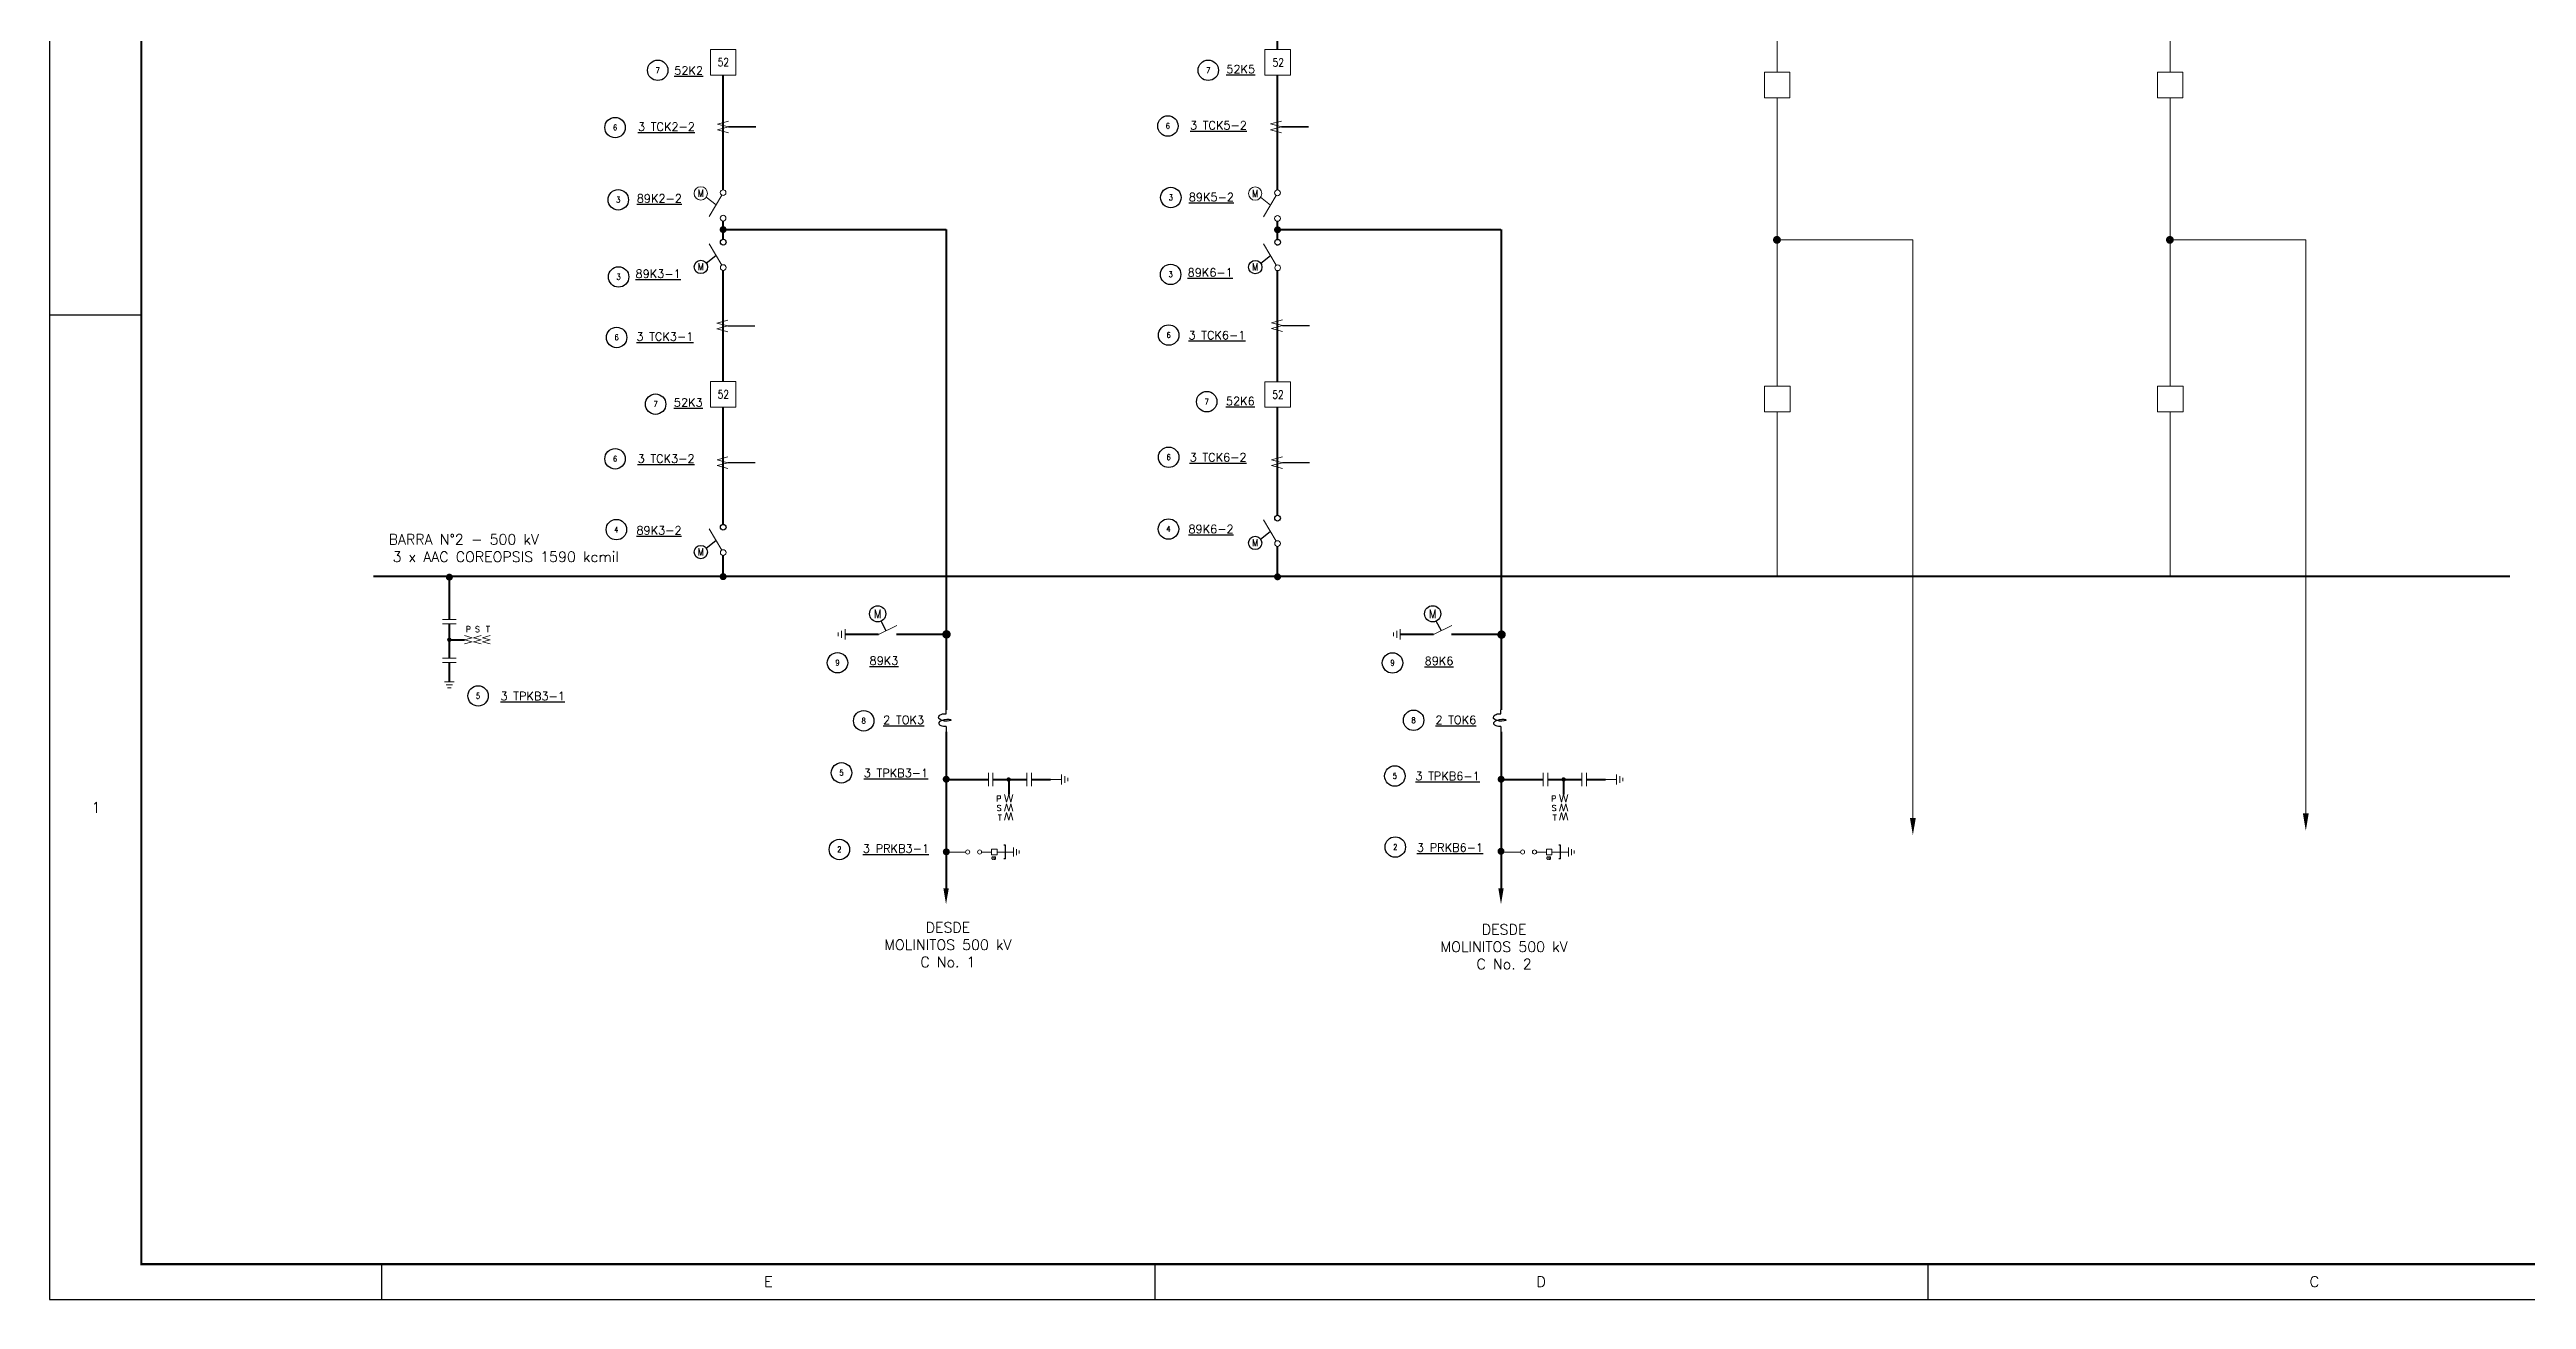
# Paper-space layout 'Layout1' of a CAD drawing. Header units: millimetres. Extents: x -2 to 1187, y 0 to 841.
# Drawn here: x -2 to 700, y 0 to 354 of the extents above; entities that cross this region are included whole.
import ezdxf
from ezdxf.enums import TextEntityAlignment as Align

# ---------------------------------------------------------------- set-up
doc = ezdxf.new("R2010")
doc.units = ezdxf.units.MM
for name, pattern in [('EJE ESC 25 000$2${ Gas Line }', [0]), ('HIDDEN', [0.375, 0.25, -0.125]), ('{ Gas Line }', [0])]:
    doc.linetypes.add(name, pattern=pattern)
for name, color, linetype in [('01-Formato', 9, 'Continuous'), ('4', 7, 'Continuous'), ('COL-FORMATO', 7, 'Continuous'), ('E-TEXTO', 2, 'Continuous'), ('EL-SLIN-MAIN', 5, 'Continuous'), ('Símbolos', 1, 'Continuous'), ('TEXTOS', 3, 'Continuous')]:
    doc.layers.add(name, color=color, linetype=linetype)
doc.layers.add('BLANCO', color=7, linetype='Continuous', true_color=0xfcfcfc)
for name, color, linetype, lineweight in [('EL-SLDI-BLOC', 7, 'Continuous', 20), ('EL-SLDI-FUT', 8, 'HIDDEN', 13), ('EL-SLDI-MAIN', 5, 'Continuous', 40), ('EL-SLDI-SCON', 7, 'Continuous', 20), ('GN-ANNO-TEXT-H2.0', 12, 'Continuous', 25), ('GN-ANNO-TEXT-H2.5', 7, 'Continuous', 25)]:
    doc.layers.add(name, color=color, linetype=linetype, lineweight=lineweight)
doc.styles.add('Arial', font='arial.ttf')
doc.styles.add('ROMANS', font='ROMANS.shx', dxfattribs={"height": 3})
doc.styles.add('TRANSELEC', font='romans.shx', dxfattribs={"width": 0.85})

# ---------------------------------------------------------------- blocks, each defined once
blk = doc.blocks.new('Formato A0')
at = {"layer": 'COL-FORMATO'}
for p, q in [((-323.65, 343.58), (-297.65, 343.58)), ((-229.65, 74.58), (-229.65, 64.58)), ((-10.65, 74.58), (-10.65, 64.58)), ((208.35, 74.58), (208.35, 64.58))]:
    blk.add_line(p, q, dxfattribs=at)
blk.add_lwpolyline([(-323.65, 64.58), (865.35, 64.58), (865.35, 905.58), (-323.65, 905.58)], close=True, dxfattribs=at)
at = {"layer": 'COL-FORMATO', "const_width": 0.6}
blk.add_lwpolyline([(855.35, 895.58), (-297.65, 895.58), (-297.65, 74.58), (855.35, 74.58)], close=True, dxfattribs=at)
at = {"layer": 'COL-FORMATO', "style": 'ROMANS'}
for s, p in [('1', (-310.52, 202.47)), ('E', (-120.04, 68.14)), ('D', (98.79, 68.14)), ('C', (317.81, 68.14))]:
    blk.add_text(s, height=3, dxfattribs=at).set_placement(p, align=Align.CENTER)
at = {"layer": 'COL-FORMATO', "style": 'Arial'}
for tag, height, p in [('REV_L8', 2, (479.18, 121.06)), ('F_REV_L8', 2, (492.85, 121.06)), ('EJEC_L8', 2, (627.85, 121.06)), ('REVI_L8', 2, (642.85, 121.06)), ('APRO_L8', 2, (657.85, 121.06)), ('REV_L7', 2, (479.18, 116.06)), ('REV_L6', 2, (479.18, 111.06)), ('F_REV_L7', 2, (492.85, 116.06)), ('F_REV_L6', 2, (492.85, 111.06)), ('EJEC_L7', 2, (627.85, 116.06)), ('EJEC_L6', 2, (627.85, 111.06)), ('REVI_L7', 2, (642.85, 116.06)), ('REVI_L6', 2, (642.85, 111.06)), ('APRO_L7', 2, (657.85, 116.06)), ('APRO_L6', 2, (657.85, 111.06)), ('REV_L5', 2, (479.18, 106.06)), ('F_REV_L5', 2, (492.85, 106.06)), ('EJEC_L5', 2, (627.85, 106.06)), ('REVI_L5', 2, (642.85, 106.06)), ('APRO_L5', 2, (657.85, 106.06)), ('REV_L4', 2, (479.18, 101.06)), ('F_REV_L4', 2, (492.85, 101.06)), ('EJEC_L4', 2, (627.85, 101.06)), ('REVI_L4', 2, (642.85, 101.06)), ('APRO_L4', 2, (657.85, 101.06)), ('DETALLE_LINEA_1', 2.5, (808.15, 100.69)), ('REV_L3', 2, (479.18, 96.06)), ('REV_L2', 2, (479.18, 91.06)), ('F_REV_L3', 2, (492.85, 96.06)), ('F_REV_L2', 2, (492.85, 91.06)), ('EJEC_L3', 2, (627.85, 96.06)), ('EJEC_L2', 2, (627.85, 91.06)), ('REVI_L3', 2, (642.85, 96.06)), ('REVI_L2', 2, (642.85, 91.06)), ('APRO_L3', 2, (657.85, 96.06)), ('APRO_L2', 2, (657.85, 91.06)), ('DETALLE_LINEA_2', 2.5, (808.15, 95.49)), ('DETALLE_LINEA_3', 2.5, (808.15, 90.29)), ('REV_L1', 2, (479.18, 86.06)), ('F_REV_L1', 2, (492.85, 86.06)), ('EJEC_L1', 2, (627.85, 86.06)), ('REVI_L1', 2, (642.85, 86.06)), ('APRO_L1', 2, (657.85, 86.06))]:
    blk.add_attdef(tag, text='', height=height, dxfattribs=at).set_placement(p, align=Align.CENTER)
for tag, p in [('MODIF_LIN_8', (503.57, 121.06)), ('MODIF_LIN_7', (503.57, 116.06)), ('MODIF_LIN_6', (503.57, 111.06)), ('MODIF_LIN_5', (503.57, 106.06)), ('MODIF_LIN_4', (503.57, 101.06)), ('MODIF_LIN_3', (503.57, 96.06)), ('MODIF_LIN_2', (503.57, 91.06)), ('MODIF_LIN_1', (503.57, 86.06))]:
    blk.add_attdef(tag, p, '', height=2, dxfattribs=at)
for tag, height, p in [('OBRA_1', 3, (712.85, 99.98)), ('OBRA_2', 3, (712.85, 92.47)), ('DIBUJO', 2.3, (675.19, 77.89)), ('CONTROLO', 2.3, (723.09, 77.89)), ('APROBO', 2.3, (746.84, 77.89)), ('FECHA', 2.3, (769.68, 77.76)), ('NUMERO_PLANO', 2.3, (798.81, 77.76)), ('NUMERO_LAMINA', 2.3, (833.39, 77.76)), ('REV.COLBUN', 2.3, (848.1, 77.76))]:
    blk.add_attdef(tag, text='', height=height, dxfattribs=at).set_placement(p, align=Align.MIDDLE_CENTER)
at = {"layer": 'COL-FORMATO', "style": 'Arial', "flags": 8}
blk.add_attdef('PROYECTO', text='', height=2.3, dxfattribs=at).set_placement((696.9, 77.89), align=Align.MIDDLE_CENTER)
blk = doc.blocks.new('DESCspaT2')
at = {"layer": 'EL-SLDI-BLOC'}
for p, q in [((1022503.9, 1048392), (1022510.7, 1048386.6)), ((1022505.9, 1048378.6), (1022514.7, 1048393.3))]:
    blk.add_line(p, q, dxfattribs=at)
for centre, radius in [((1022500.2, 1048394.6), 4.59), ((1022515.6, 1048377.5), 1.97)]:
    blk.add_circle(centre, radius, dxfattribs=at)
at = {"layer": 'EL-SLDI-BLOC', "color": 7}
blk.add_circle((1022515.6, 1048395.1), 1.97, dxfattribs=at)
at = {"layer": 'EL-SLDI-BLOC', "color": 7, "style": 'ROMANS', "width": 0.8}
blk.add_text('M', height=5.01, dxfattribs=at).set_placement((1022500.2, 1048394.7), align=Align.MIDDLE)
blk = doc.blocks.new('InterruptorUni')
blk.add_lwpolyline([(-7.7, -7.9), (7.3, -7.9), (7.3, 7.1), (-7.7, 7.1)], close=True)
blk = doc.blocks.new('DESCspaT')
at = {"layer": 'EL-SLDI-BLOC', "color": 7}
blk.add_line((1022836.1, 1048508.4), (1022844.8, 1048493.7), dxfattribs=at)
blk.add_circle((1022845.8, 1048492), 1.97, dxfattribs=at)
at = {"layer": 'Símbolos', "color": 7}
blk.add_line((1022834.1, 1048495.1), (1022840.8, 1048500.4), dxfattribs=at)
for centre, radius in [((1022845.8, 1048509.5), 1.97), ((1022830.4, 1048492.4), 4.59)]:
    blk.add_circle(centre, radius, dxfattribs=at)
at = {"layer": 'GN-ANNO-TEXT-H2.0', "color": 7, "style": 'ROMANS', "width": 0.8}
blk.add_text('M', height=5.01, dxfattribs=at).set_placement((1022830.4, 1048492.6), align=Align.MIDDLE)
blk = doc.blocks.new('T.P.')
at = {"layer": 'EL-SLDI-BLOC'}
for p, q in [((1022666.7, 1048513.7), (1022666.7, 1048522.9)), ((1022669.8, 1048513.7), (1022669.8, 1048522.9)), ((1022693.3, 1048513.7), (1022693.3, 1048522.9)), ((1022696.4, 1048513.7), (1022696.4, 1048522.9))]:
    blk.add_line(p, q, dxfattribs=at)
for points in [[(1022683.5, 1048546.3), (1022682.1, 1048541.1), (1022680.7, 1048546.3), (1022679.3, 1048541.1), (1022677.8, 1048546.3)], [(1022683.5, 1048540.2), (1022682.1, 1048535), (1022680.7, 1048540.2), (1022679.3, 1048535), (1022677.8, 1048540.2)], [(1022683.5, 1048528.7), (1022682.1, 1048534), (1022680.7, 1048528.7), (1022679.3, 1048534), (1022677.8, 1048528.7)]]:
    blk.add_lwpolyline(points, dxfattribs=at)
at = {"layer": 'EL-SLDI-MAIN'}
for p, q in [((1022680.7, 1048518.3), (1022680.7, 1048528.7)), ((1022637.6, 1048518.3), (1022666.7, 1048518.3)), ((1022669.8, 1048518.3), (1022693.3, 1048518.3)), ((1022696.4, 1048518.3), (1022709.6, 1048518.3))]:
    blk.add_line(p, q, dxfattribs=at)
at = {"layer": 'EL-SLDI-MAIN', "const_width": 1.5}
blk.add_lwpolyline([(1022679.9, 1048518.3, 1), (1022681.4, 1048518.3, 1)], format="xyb", close=True, dxfattribs=at)
blk = doc.blocks.new('gnd2')
at = {"layer": 'EL-SLDI-BLOC'}
for p, q in [((3.82, -2.64), (3.82, 0.75)), ((4.89, -2.09), (4.89, 0.2)), ((5.96, -1.54), (5.96, -0.35))]:
    blk.add_line(p, q, dxfattribs=at)
at = {"layer": 'EL-SLDI-BLOC', "color": 7}
blk.add_line((0.04, -0.94), (3.82, -0.94), dxfattribs=at)
blk = doc.blocks.new('PR')
at = {"layer": 'EL-SLDI-BLOC', "color": 5}
for p, q in [((1022638.3, 1048558.3), (1022657, 1048558.3)), ((1022672.3, 1048558.3), (1022681.9, 1048558.3)), ((1022687.1, 1048558.3), (1022703, 1048558.3))]:
    blk.add_line(p, q, dxfattribs=at)
at = {"layer": 'EL-SLDI-BLOC'}
for p, q in [((1022703, 1048554), (1022703, 1048562.5)), ((1022705.7, 1048555.4), (1022705.7, 1048561.2)), ((1022708.4, 1048556.8), (1022708.4, 1048559.8))]:
    blk.add_line(p, q, dxfattribs=at)
at = {"layer": 'EL-SLDI-BLOC', "color": 7}
blk.add_lwpolyline([(1022687.1, 1048555.7), (1022681.9, 1048555.7), (1022681.9, 1048560.9), (1022687.1, 1048560.9)], close=True, dxfattribs=at)
for centre in [(1022659, 1048558.3), (1022670.4, 1048558.3)]:
    blk.add_circle(centre, 1.95, dxfattribs=at)
at = {"layer": 'EL-SLIN-MAIN'}
for p, q in [((1022695.3, 1048564.8), (1022693.6, 1048564.8)), ((1022695.3, 1048551.8), (1022693.6, 1048551.8)), ((1022695.3, 1048558.3), (1022695.3, 1048564.8)), ((1022695.3, 1048551.8), (1022695.3, 1048558.3))]:
    blk.add_line(p, q, dxfattribs=at)
at = {"insert": (1022682, 1048553.7), "char_height": 2.5, "attachment_point": 1, "style": 'TRANSELEC'}
blk.add_mtext_dynamic_manual_height_columns('{\\C12;CD}', width=6.244, gutter_width=12.5, heights=[0], dxfattribs=at)
blk = doc.blocks.new('TRAMPA_ONDA')
at = {"layer": 'BLANCO', "color": 0}
for p, q in [((1023625.31, 1045756.03), (1023625.31, 1045757.42)), ((1023625.31, 1045751.62), (1023625.31, 1045749.82))]:
    blk.add_line(p, q, dxfattribs=at)
blk.add_spline([(1023625.31, 1045751.62), (1023623.6, 1045751.87), (1023622.89, 1045752.49), (1023624.81, 1045754.11), (1023627.08, 1045753.86), (1023624.82, 1045753.55), (1023622.68, 1045754.88), (1023623.61, 1045755.81), (1023625.31, 1045756.03)], degree=3, dxfattribs=at)
blk = doc.blocks.new('Item')
at = {"layer": '4', "color": 7}
blk.add_circle((11182.12, 1180.36), 3.52, dxfattribs=at)
at = {"color": 7, "style": 'TRANSELEC', "width": 0.85}
blk.add_attdef('NUM', text='', height=1.97, dxfattribs=at).set_placement((11182.11, 1180.39), align=Align.MIDDLE)
blk = doc.blocks.new('descPaT')
at = {"layer": 'EL-SLDI-BLOC'}
for p, q in [((1023126.7, 1046736.3), (1023126.7, 1046738.4)), ((1023128.6, 1046735.3), (1023128.6, 1046739.3)), ((1023130.5, 1046734.4), (1023130.5, 1046740.3)), ((1023149.5, 1046737.3), (1023159.9, 1046742.4))]:
    blk.add_line(p, q, dxfattribs=at)
at = {"layer": 'EL-SLDI-BLOC', "color": 7, "lineweight": 25}
blk.add_line((1023153.9, 1046739.4), (1023150.9, 1046744.8), dxfattribs=at)
blk.add_circle((1023149, 1046749), 4.59, dxfattribs=at)
at = {"layer": 'EL-SLDI-MAIN'}
for p, q in [((1023149.5, 1046737.3), (1023130.5, 1046737.3)), ((1023188, 1046737.3), (1023159.7, 1046737.3))]:
    blk.add_line(p, q, dxfattribs=at)
at = {"layer": 'EL-SLDI-BLOC', "color": 7, "style": 'ROMANS', "width": 0.8}
blk.add_text('M', height=5.01, dxfattribs=at).set_placement((1023149, 1046749), align=Align.MIDDLE)

psp = doc.layouts.get("Layout1")

# ---------------------------------------------------------------- linework, layer by layer
for p, q in [((189.21, 346.49), (189.21, 331.79)), ((190.72, 331.79), (198.41, 331.79)), ((198.41, 331.79), (190.72, 331.79)), ((347.28, 331.8), (354.97, 331.8)), ((354.97, 331.8), (347.28, 331.8)), ((190.5, 275.39), (198.18, 275.39)), ((347.56, 275.48), (355.24, 275.48)), ((198.23, 236.64), (190.55, 236.64)), ((355.25, 236.65), (347.56, 236.65))]:
    psp.add_line(p, q)
at = {"layer": 'EL-SLDI-BLOC'}
for points in [[(190.72, 333.45), (187.62, 332.62), (190.72, 331.79), (187.62, 330.96), (190.72, 330.13)], [(347.28, 333.47), (344.19, 332.64), (347.28, 331.8), (344.19, 330.97), (347.28, 330.14)], [(190.5, 277.05), (187.4, 276.22), (190.5, 275.39), (187.4, 274.56), (190.5, 273.73)], [(347.56, 277.14), (344.46, 276.31), (347.56, 275.48), (344.46, 274.65), (347.56, 273.82)], [(190.55, 238.3), (187.45, 237.47), (190.55, 236.64), (187.45, 235.81), (190.55, 234.98)], [(347.56, 238.31), (344.46, 237.48), (347.56, 236.65), (344.46, 235.82), (347.56, 234.99)]]:
    psp.add_lwpolyline(points, dxfattribs=at)
at = {"layer": 'EL-SLDI-FUT', "linetype": 'EJE ESC 25 000$2${ Gas Line }', "ltscale": 0.2}
for p, q in [((487.71, 347.29), (487.71, 432.03)), ((599, 347.29), (599, 432.03)), ((487.71, 340.05), (487.71, 258.31)), ((599, 340.05), (599, 258.31)), ((487.65, 299.79), (526.14, 299.79)), ((526.14, 133.53), (526.14, 299.79)), ((598.94, 299.79), (637.43, 299.79)), ((637.43, 134.81), (637.43, 299.79)), ((487.71, 251.07), (487.71, 204.39)), ((599, 251.07), (599, 204.32))]:
    psp.add_line(p, q, dxfattribs=at)
for points in [[(484.09, 340.05), (491.33, 340.05), (491.33, 347.29), (484.09, 347.29)], [(595.38, 340.05), (602.62, 340.05), (602.62, 347.29), (595.38, 347.29)], [(484.12, 258.31), (491.36, 258.31), (491.36, 251.07), (484.12, 251.07)], [(595.41, 258.31), (602.65, 258.31), (602.65, 251.07), (595.41, 251.07)]]:
    psp.add_lwpolyline(points, close=True, dxfattribs=at)
at = {"layer": 'EL-SLDI-FUT', "linetype": 'Continuous', "const_width": 0.987}
for points in [[(487.03, 299.79, -1), (488.27, 299.79, -1)], [(598.32, 299.79, -1), (599.55, 299.79, -1)]]:
    psp.add_lwpolyline(points, format="xyb", close=True, dxfattribs=at)
at = {"layer": 'EL-SLDI-FUT', "linetype": 'Continuous'}
for points in [[(526.14, 131.08, 0, 1.65, 0), (526.14, 135.97, 1.65, 1.65, 0)], [(637.43, 132.37, 0, 1.65, 0), (637.43, 137.26, 1.65, 1.65, 0)]]:
    psp.add_lwpolyline(points, format="xyseb", dxfattribs=at)
at = {"layer": 'EL-SLDI-MAIN'}
for p, q in [((346.23, 353.69), (346.23, 384)), ((189.21, 313.96), (189.21, 346.49)), ((346.23, 313.92), (346.23, 346.45)), ((189.17, 302.7), (252.31, 302.7)), ((189.18, 299.95), (189.18, 305.13)), ((252.31, 302.7), (252.31, 166.63)), ((346.2, 299.91), (346.2, 305.09)), ((346.35, 302.71), (409.48, 302.71)), ((409.49, 302.72), (409.49, 166.62)), ((189.18, 298.25), (189.18, 298.33)), ((346.2, 298.2), (346.2, 298.29)), ((189.21, 259.62), (189.21, 291.12)), ((346.23, 259.58), (346.23, 291.08)), ((189.2, 219.17), (189.21, 252.38)), ((346.23, 221.74), (346.23, 252.34)), ((346.2, 204.31), (346.2, 212.91)), ((454.25, 204.35), (90.13, 204.35)), ((189.18, 204.35), (189.18, 210.34)), ((252.31, 160.37), (252.32, 116.04)), ((409.49, 160.37), (409.49, 116.04))]:
    psp.add_line(p, q, dxfattribs=at)
at = {"layer": 'EL-SLDI-MAIN', "color": 252, "linetype": '{ Gas Line }', "true_color": 0x939598}
psp.add_line((695.26, 204.35), (454.25, 204.35), dxfattribs=at)
at = {"layer": 'EL-SLDI-MAIN'}
for points, const_width in [([(189.18, 303.19, 1), (189.18, 302.21, 1)], 0.987), ([(346.2, 303.15, 1), (346.2, 302.16, 1)], 0.987), ([(111.64, 204.7, 1), (111.64, 203.71, 1)], 0.987), ([(189.18, 204.85, 1), (189.18, 203.86, 1)], 0.987), ([(346.2, 204.8, 1), (346.2, 203.82, 1)], 0.987), ([(252.44, 188.59, 1), (252.44, 187.39, 1)], 1.2), ([(409.64, 188.53, 1), (409.64, 187.33, 1)], 1.2), ([(252.36, 147.44, 1), (252.36, 146.45, 1)], 0.987), ([(409.53, 147.42, 1), (409.53, 146.44, 1)], 0.987), ([(252.39, 126.87, 1), (252.39, 125.88, 1)], 0.987), ([(409.49, 127.02, 1), (409.49, 126.03, 1)], 0.987)]:
    psp.add_lwpolyline(points, format="xyb", close=True, dxfattribs=dict(at, const_width=const_width))
for points in [[(252.32, 111.5, 0, 1.53, 0), (252.32, 116.04, 1.53, 1.53, 0)], [(409.49, 111.5, 0, 1.53, 0), (409.49, 116.04, 1.53, 1.53, 0)]]:
    psp.add_lwpolyline(points, format="xyseb", dxfattribs=at)
at = {"layer": 'EL-SLDI-SCON'}
psp.add_line((190.55, 236.64), (198.23, 236.64), dxfattribs=at)

# ---------------------------------------------------------------- block references
at = {"yscale": 0.8228804228232761, "zscale": 0.8228804228232761}
for p, xscale, rotation in [((112.41, 177.73), 0.8228804228232761, 270), ((281.9, 146.09), -0.8228804228232761, 180), ((439.08, 146.09), -0.8228804228232761, 180)]:
    psp.add_blockref('gnd2', p, dxfattribs=dict(at, xscale=xscale, rotation=rotation))
at = {"layer": '01-Formato'}
psp.add_blockref('Formato A0', (322.05, -65.07), dxfattribs=at)
at = {"layer": '4'}
ref = psp.add_blockref('Item', (-9030.89, -623.46), dxfattribs=dict(at, xscale=0.8228804228232761, yscale=0.8228804228232761, zscale=0.8228804228232761))
ref.add_attrib('NUM', '7', dxfattribs={"layer": '0', "height": 1.62, "style": 'TRANSELEC', "width": 0.85}).set_placement((170.65, 347.86), align=Align.MIDDLE)
ref = psp.add_blockref('Item', (-8874.97, -623.46), dxfattribs=dict(at, xscale=0.8228804228232761, yscale=0.8228804228232761, zscale=0.8228804228232761))
ref.add_attrib('NUM', '7', dxfattribs={"layer": '0', "height": 1.62, "style": 'TRANSELEC', "width": 0.85}).set_placement((326.57, 347.86), align=Align.MIDDLE)
ref = psp.add_blockref('Item', (-9042.97, -639.68), dxfattribs=dict(at, xscale=0.8228804228232761, yscale=0.8228804228232761, zscale=0.8228804228232761))
ref.add_attrib('NUM', '6', dxfattribs={"layer": '0', "height": 1.62, "style": 'TRANSELEC', "width": 0.85}).set_placement((158.57, 331.64), align=Align.MIDDLE)
ref = psp.add_blockref('Item', (-8886.4, -639.24), dxfattribs=dict(at, xscale=0.8228804228232761, yscale=0.8228804228232761, zscale=0.8228804228232761))
ref.add_attrib('NUM', '6', dxfattribs={"layer": '0', "height": 1.62, "style": 'TRANSELEC', "width": 0.85}).set_placement((315.14, 332.08), align=Align.MIDDLE)
ref = psp.add_blockref('Item', (-9042.07, -660.15), dxfattribs=dict(at, xscale=0.8228804228232761, yscale=0.8228804228232761, zscale=0.8228804228232761))
ref.add_attrib('NUM', '3', dxfattribs={"layer": '0', "height": 1.62, "style": 'TRANSELEC', "width": 0.85}).set_placement((159.47, 311.17), align=Align.MIDDLE)
ref = psp.add_blockref('Item', (-8885.56, -659.51), dxfattribs=dict(at, xscale=0.8228804228232761, yscale=0.8228804228232761, zscale=0.8228804228232761))
ref.add_attrib('NUM', '3', dxfattribs={"layer": '0', "height": 1.62, "style": 'TRANSELEC', "width": 0.85}).set_placement((315.98, 311.81), align=Align.MIDDLE)
ref = psp.add_blockref('Item', (-9041.98, -682.01), dxfattribs=dict(at, xscale=0.8228804228232761, yscale=0.8228804228232761, zscale=0.8228804228232761))
ref.add_attrib('NUM', '3', dxfattribs={"layer": '0', "height": 1.62, "style": 'TRANSELEC', "width": 0.85}).set_placement((159.56, 289.31), align=Align.MIDDLE)
ref = psp.add_blockref('Item', (-8885.63, -681.3), dxfattribs=dict(at, xscale=0.8228804228232761, yscale=0.8228804228232761, zscale=0.8228804228232761))
ref.add_attrib('NUM', '3', dxfattribs={"layer": '0', "height": 1.62, "style": 'TRANSELEC', "width": 0.85}).set_placement((315.91, 290.02), align=Align.MIDDLE)
ref = psp.add_blockref('Item', (-9042.53, -699.16), dxfattribs=dict(at, xscale=0.8228804228232761, yscale=0.8228804228232761, zscale=0.8228804228232761))
ref.add_attrib('NUM', '6', dxfattribs={"layer": '0', "height": 1.62, "style": 'TRANSELEC', "width": 0.85}).set_placement((159.01, 272.17), align=Align.MIDDLE)
ref = psp.add_blockref('Item', (-8886.18, -698.49), dxfattribs=dict(at, xscale=0.8228804228232761, yscale=0.8228804228232761, zscale=0.8228804228232761))
ref.add_attrib('NUM', '6', dxfattribs={"layer": '0', "height": 1.62, "style": 'TRANSELEC', "width": 0.85}).set_placement((315.36, 272.83), align=Align.MIDDLE)
ref = psp.add_blockref('Item', (-9031.5, -718.07), dxfattribs=dict(at, xscale=0.8228804228232761, yscale=0.8228804228232761, zscale=0.8228804228232761))
ref.add_attrib('NUM', '7', dxfattribs={"layer": '0', "height": 1.62, "style": 'TRANSELEC', "width": 0.85}).set_placement((170.04, 253.25), align=Align.MIDDLE)
ref = psp.add_blockref('Item', (-8875.4, -717.36), dxfattribs=dict(at, xscale=0.8228804228232761, yscale=0.8228804228232761, zscale=0.8228804228232761))
ref.add_attrib('NUM', '7', dxfattribs={"layer": '0', "height": 1.62, "style": 'TRANSELEC', "width": 0.85}).set_placement((326.14, 253.96), align=Align.MIDDLE)
ref = psp.add_blockref('Item', (-9042.97, -733.55), dxfattribs=dict(at, xscale=0.8228804228232761, yscale=0.8228804228232761, zscale=0.8228804228232761))
ref.add_attrib('NUM', '6', dxfattribs={"layer": '0', "height": 1.62, "style": 'TRANSELEC', "width": 0.85}).set_placement((158.57, 237.77), align=Align.MIDDLE)
ref = psp.add_blockref('Item', (-8886.18, -733.11), dxfattribs=dict(at, xscale=0.8228804228232761, yscale=0.8228804228232761, zscale=0.8228804228232761))
ref.add_attrib('NUM', '6', dxfattribs={"layer": '0', "height": 1.62, "style": 'TRANSELEC', "width": 0.85}).set_placement((315.36, 238.21), align=Align.MIDDLE)
ref = psp.add_blockref('Item', (-9042.61, -753.62), dxfattribs=dict(at, xscale=0.8228804228232761, yscale=0.8228804228232761, zscale=0.8228804228232761))
ref.add_attrib('NUM', '4', dxfattribs={"layer": '0', "height": 1.62, "style": 'TRANSELEC', "width": 0.85}).set_placement((158.93, 217.7), align=Align.MIDDLE)
ref = psp.add_blockref('Item', (-8886.24, -753.45), dxfattribs=dict(at, xscale=0.8228804228232761, yscale=0.8228804228232761, zscale=0.8228804228232761))
ref.add_attrib('NUM', '4', dxfattribs={"layer": '0', "height": 1.62, "style": 'TRANSELEC', "width": 0.85}).set_placement((315.3, 217.87), align=Align.MIDDLE)
ref = psp.add_blockref('Item', (-8979.98, -791.35), dxfattribs=dict(at, xscale=0.8228804228232761, yscale=0.8228804228232761, zscale=0.8228804228232761))
ref.add_attrib('NUM', '9', dxfattribs={"layer": '0', "height": 1.62, "style": 'TRANSELEC', "width": 0.85}).set_placement((221.56, 179.97), align=Align.MIDDLE)
ref = psp.add_blockref('Item', (-8822.78, -791.4), dxfattribs=dict(at, xscale=0.8228804228232761, yscale=0.8228804228232761, zscale=0.8228804228232761))
ref.add_attrib('NUM', '9', dxfattribs={"layer": '0', "height": 1.62, "style": 'TRANSELEC', "width": 0.85}).set_placement((378.76, 179.92), align=Align.MIDDLE)
ref = psp.add_blockref('Item', (-9081.77, -800.74), dxfattribs=dict(at, xscale=0.8228804228232761, yscale=0.8228804228232761, zscale=0.8228804228232761))
ref.add_attrib('NUM', '5', dxfattribs={"layer": '0', "height": 1.62, "style": 'TRANSELEC', "width": 0.85}).set_placement((119.77, 170.58), align=Align.MIDDLE)
ref = psp.add_blockref('Item', (-8972.56, -807.79), dxfattribs=dict(at, xscale=0.8228804228232761, yscale=0.8228804228232761, zscale=0.8228804228232761))
ref.add_attrib('NUM', '8', dxfattribs={"layer": '0', "height": 1.62, "style": 'TRANSELEC', "width": 0.85}).set_placement((228.98, 163.53), align=Align.MIDDLE)
ref = psp.add_blockref('Item', (-8816.81, -807.65), dxfattribs=dict(at, xscale=0.8228804228232761, yscale=0.8228804228232761, zscale=0.8228804228232761))
ref.add_attrib('NUM', '8', dxfattribs={"layer": '0', "height": 1.62, "style": 'TRANSELEC', "width": 0.85}).set_placement((384.73, 163.67), align=Align.MIDDLE)
ref = psp.add_blockref('Item', (-8978.83, -822.54), dxfattribs=dict(at, xscale=0.8228804228232761, yscale=0.8228804228232761, zscale=0.8228804228232761))
ref.add_attrib('NUM', '5', dxfattribs={"layer": '0', "height": 1.62, "style": 'TRANSELEC', "width": 0.85}).set_placement((222.71, 148.78), align=Align.MIDDLE)
ref = psp.add_blockref('Item', (-8822.12, -823.44), dxfattribs=dict(at, xscale=0.8228804228232761, yscale=0.8228804228232761, zscale=0.8228804228232761))
ref.add_attrib('NUM', '5', dxfattribs={"layer": '0', "height": 1.62, "style": 'TRANSELEC', "width": 0.85}).set_placement((379.42, 147.88), align=Align.MIDDLE)
ref = psp.add_blockref('Item', (-8979.45, -844.26), dxfattribs=dict(at, xscale=0.8228804228232761, yscale=0.8228804228232761, zscale=0.8228804228232761))
ref.add_attrib('NUM', '2', dxfattribs={"layer": '0', "height": 1.62, "style": 'TRANSELEC', "width": 0.85}).set_placement((222.09, 127.06), align=Align.MIDDLE)
ref = psp.add_blockref('Item', (-8822, -843.57), dxfattribs=dict(at, xscale=0.8228804228232761, yscale=0.8228804228232761, zscale=0.8228804228232761))
ref.add_attrib('NUM', '2', dxfattribs={"layer": '0', "height": 1.62, "style": 'TRANSELEC', "width": 0.85}).set_placement((379.54, 127.75), align=Align.MIDDLE)
at = {"layer": 'E-TEXTO', "xscale": 0.4114402114116381, "yscale": 0.4114402114116381, "zscale": 0.4114402114116381}
for p in [(-420650.68, -431099.83), (-420493.65, -431099.87)]:
    psp.add_blockref('DESCspaT', p, dxfattribs=at)
at = {"layer": 'EL-SLDI-BLOC'}
for name, p, xscale, yscale, zscale in [('InterruptorUni', (189.29, 350.31), 0.4826233685513696, 0.4826233685513696, 0.4826233685513696), ('InterruptorUni', (346.32, 350.27), 0.4826233685513696, 0.4826233685513696, 0.4826233685513696), ('DESCspaT2', (-420514.86, -431038.73), 0.4114402114116381, 0.4114402114116381, 0.4114402114116381), ('DESCspaT2', (-420357.84, -431038.78), 0.4114402114116381, 0.4114402114116381, 0.4114402114116381), ('InterruptorUni', (189.29, 256.2), 0.4826233685513696, 0.4826233685513696, 0.4826233685513696), ('InterruptorUni', (346.32, 256.16), 0.4826233685513696, 0.4826233685513696, 0.4826233685513696), ('DESCspaT', (-420650.69, -431180.61), 0.4114402114116381, 0.4114402114116381, 0.4114402114116381), ('DESCspaT', (-420493.69, -431178.04), 0.4114402114116381, 0.4114402114116381, 0.4114402114116381), ('PR', (-302414.49, -310211.94), 0.2959666146196406, 0.2959666146196406, 0.2959666146196406), ('PR', (-302257.31, -310211.94), 0.2959666146196406, 0.2959666146196406, 0.2959666146196406)]:
    psp.add_blockref(name, p, dxfattribs=dict(at, xscale=xscale, yscale=yscale, zscale=zscale))
at = {"layer": 'EL-SLDI-BLOC', "color": 1, "xscale": 0.5, "yscale": 0.5, "zscale": 0.5}
for p in [(-511341.55, -523180.68), (-511184.35, -523180.67)]:
    psp.add_blockref('descPaT', p, dxfattribs=at)
at = {"layer": 'EL-SLDI-BLOC', "xscale": -0.4114402114116381, "yscale": 0.4114402114116381, "zscale": 0.4114402114116381, "rotation": 180}
for p in [(-420501.91, 431549.46), (-420344.73, 431549.46)]:
    psp.add_blockref('T.P.', p, dxfattribs=at)
at = {"layer": 'EL-SLDI-SCON', "xscale": 0.8228804228232761, "yscale": 0.8228804228232761, "zscale": 0.8228804228232761}
for p in [(-842068.91, -860366.68), (-841911.74, -860366.68)]:
    psp.add_blockref('TRAMPA_ONDA', p, dxfattribs=at)
at = {"layer": 'TEXTOS', "xscale": 0.4114402114116381, "yscale": 0.4114402114116381, "zscale": 0.4114402114116381, "rotation": 270}
psp.add_blockref('T.P.', (-431290.96, 420958.42), dxfattribs=at)

# ---------------------------------------------------------------- texts
at = {"layer": 'GN-ANNO-TEXT-H2.0', "style": 'ROMANS', "width": 0.8}
for p in [(189.25, 348.97), (346.4, 348.88), (189.25, 254.83), (346.33, 254.77)]:
    psp.add_text('52', height=2.351, dxfattribs=at).set_placement(p, align=Align.CENTER)
at = {"layer": 'GN-ANNO-TEXT-H2.0', "style": 'ROMANS'}
for s, p in [('P', (117.02, 188.65)), ('S', (119.59, 188.65)), ('T', (122.58, 188.65))]:
    psp.add_text(s, height=1.65, dxfattribs=at).set_placement(p, align=Align.CENTER)
for s, p in [('P', (266.5, 142.27)), ('P', (423.67, 142.27)), ('S', (266.65, 139.62)), ('T', (266.97, 136.87)), ('S', (423.83, 139.62)), ('T', (424.14, 136.87))]:
    psp.add_text(s, height=1.65, dxfattribs=at).set_placement(p, align=Align.TOP_LEFT)
for s, insert, char_height, width, attachment_point in [('{\\L52K2 }', (179.41, 348.96), 2.351, 46.2373, 2), ('{\\L52K5 }', (335.76, 349.34), 2.351, 46.2373, 2), ('{\\L3 TCK2-2}\\P ', (173.12, 333.03), 2.3511, 53.8226, 2), ('{\\L3 TCK5-2}\\P ', (329.47, 333.41), 2.3511, 53.8226, 2), ('\\pxqc;{\\L89K2-2}', (142.39, 312.7), 2.3511, 57.4361, 1), ('\\pxqc;{\\L89K5-2}', (298.75, 313.08), 2.3511, 57.4361, 1), ('{\\L89K3-1 }', (170.77, 291.35), 2.3511, 46.2373, 2), ('{\\L89K6-1 }', (327.13, 291.73), 2.3511, 46.2373, 2), ('{\\L3 TCK6-1}', (329.03, 273.95), 2.3511, 53.8226, 2), ('{\\L3 TCK3-1}', (172.68, 273.57), 2.3511, 53.8226, 2), ('{\\L52K3 }', (179.31, 254.88), 2.351, 46.2373, 2), ('{\\L52K6 }', (335.66, 255.27), 2.351, 46.2373, 2), ('{\\L3 TCK3-2}\\P ', (173.02, 238.96), 2.3511, 53.8226, 2), ('{\\L3 TCK6-2}\\P ', (329.37, 239.34), 2.3511, 53.8226, 2), ('\\pxqc;{\\L89K3-2}', (142.3, 218.63), 2.3511, 57.4361, 1), ('\\pxqc;{\\L89K6-2}', (298.65, 219.01), 2.3511, 57.4361, 1), ('\\pxqc;{\\L89K3}', (199.83, 181.71), 2.3513, 69.8061, 1), ('\\pxqc;{\\L89K6}', (357.03, 181.65), 2.3513, 69.8061, 1), ('{\\L3 TPKB3-1}', (135.24, 171.67), 2.3511, 46.2373, 2), ('{\\L2 TOK3 \\P} ', (240.3, 164.93), 2.351, 61.3391, 2), ('{\\L2 TOK6 \\P} ', (396.7, 164.93), 2.351, 61.3391, 2), ('{\\L3 TPKB3-1}', (238.13, 149.88), 2.3511, 46.2373, 2), ('{\\L3 TPKB6-1}', (394.35, 149.01), 2.3511, 46.2373, 2), ('{\\L3 PRKB3-1}', (238.11, 128.47), 2.3511, 46.2373, 2), ('{\\L3 PRKB6-1}', (395.04, 128.75), 2.3511, 46.2373, 2)]:
    psp.add_mtext(s, dxfattribs=dict(at, insert=insert, char_height=char_height, width=width, attachment_point=attachment_point))
at = {"layer": 'GN-ANNO-TEXT-H2.5', "style": 'ROMANS'}
for s, p in [('BARRA N°2 - 500 kV ', (116.73, 214.9)), ('3 x AAC COREOPSIS 1590 kcmil', (127.61, 209.98))]:
    psp.add_text(s, height=2.9388, dxfattribs=at).set_placement(p, align=Align.MIDDLE_CENTER)
at = {"layer": 'GN-ANNO-TEXT-H2.5', "char_height": 2.9388, "width": 56.1335, "attachment_point": 2, "style": 'ROMANS'}
for s, insert in [('DESDE\\PMOLINITOS 500 kV \\PC No. 1', (252.84, 106.41)), ('DESDE\\PMOLINITOS 500 kV \\PC No. 2', (410.37, 105.84))]:
    psp.add_mtext(s, dxfattribs=dict(at, insert=insert))

doc.saveas('drawing.dxf')
